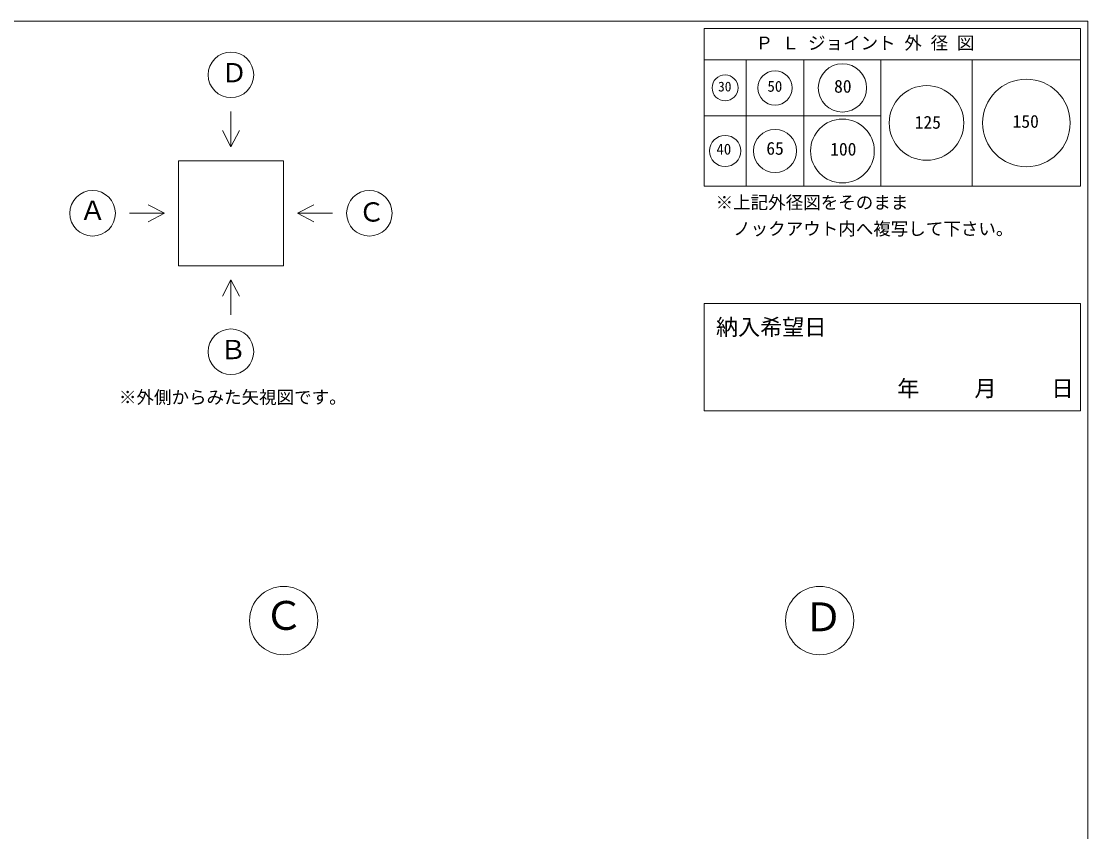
# Model space of a CAD drawing. Units: millimetres, scale not verified. Extents: x -4890 to 18490, y -2313 to 2312.
# Drawn here: x 1846 to 4890, y 0 to 2312 of the extents above; entities that cross this region are included whole.
import ezdxf
from ezdxf.enums import TextEntityAlignment as Align

# ---------------------------------------------------------------- set-up
doc = ezdxf.new("R2010")
doc.units = ezdxf.units.MM
doc.header["$LTSCALE"] = 10
for name, color, linetype, lineweight in [('0-2_waku', 7, 'Continuous', 18), ('0-3_gaikei', 7, 'Continuous', 18), ('0-4_kakure', 7, 'Continuous', 18), ('0-8_hole', 7, 'Continuous', 18), ('0-A_moji', 7, 'Continuous', 18)]:
    doc.layers.add(name, color=color, linetype=linetype, lineweight=lineweight)
doc.layers.add('1-6_文字１', color=7, linetype='Continuous')
doc.styles.add('ＭＳ ゴシック', font='')
doc.styles.get('ＭＳ ゴシック').set_extended_font_data('MS Gothic')

msp = doc.modelspace()

# ---------------------------------------------------------------- linework, layer by layer
at = {"layer": '0-2_waku'}
msp.add_line((4890.24, 2312.43), (4890.24, -1962.57), dxfattribs=at)
at = {"layer": '0-3_gaikei'}
for centre in [(2595.24, 602.43), (4125.24, 602.43)]:
    msp.add_circle(centre, 97.5, dxfattribs=at)
at = {"layer": '0-4_kakure'}
for p, q in [((-1229.76, 2312.43), (4890.24, 2312.43)), ((3795.24, 2292.43), (3795.24, 1842.43)), ((3795.24, 2292.43), (4870.24, 2292.43)), ((3795.24, 2292.43), (4870.24, 2292.43)), ((3795.24, 2292.43), (4870.24, 2292.43)), ((3795.24, 2292.43), (3795.24, 1842.43)), ((3795.24, 2292.43), (4870.24, 2292.43)), ((3795.24, 2292.43), (4870.24, 2292.43)), ((3795.24, 2292.43), (4870.24, 2292.43)), ((4870.24, 2292.43), (4870.24, 1842.43)), ((4870.24, 2292.43), (4870.24, 1842.43)), ((3795.24, 2202.43), (4870.24, 2202.43)), ((3915.24, 2202.43), (3915.24, 1842.43)), ((4080.24, 2202.43), (4080.24, 1842.43)), ((4300.24, 2202.43), (4300.24, 1842.43)), ((4560.24, 2202.43), (4560.24, 1842.43)), ((2444.85, 2054.65), (2444.85, 1954.65)), ((3795.24, 2042.43), (4300.24, 2042.43)), ((2444.85, 1954.65), (2420.72, 2001.02)), ((2444.85, 1954.65), (2468.98, 2001.02)), ((2294.85, 1914.65), (2594.85, 1914.65)), ((2294.85, 1914.65), (2294.85, 1614.65)), ((2594.85, 1914.65), (2594.85, 1614.65)), ((3795.24, 1842.43), (4870.24, 1842.43)), ((3795.24, 1842.43), (4870.24, 1842.43)), ((2254.85, 1764.65), (2208.47, 1788.77)), ((2634.85, 1764.65), (2681.23, 1788.77)), ((2154.85, 1764.65), (2254.85, 1764.65)), ((2254.85, 1764.65), (2208.47, 1740.52)), ((2294.85, 1614.65), (2594.85, 1614.65)), ((2444.85, 1574.65), (2420.72, 1528.27)), ((2444.85, 1574.65), (2468.98, 1528.27)), ((2444.85, 1474.65), (2444.85, 1574.65)), ((3795.24, 1507.13), (3795.24, 1200.43)), ((3795.24, 1507.13), (4870.24, 1507.13)), ((4870.24, 1507.13), (4870.24, 1200.43)), ((3795.24, 1200.43), (4870.24, 1200.43))]:
    msp.add_line(p, q, dxfattribs=at)
msp.add_lwpolyline([(2734.85, 1764.65), (2634.85, 1764.65), (2681.23, 1740.52)], dxfattribs=at)
for centre, radius in [((2444.85, 2159.65), 65), ((3997.74, 2122.43), 49), ((4190.24, 2122.43), 69), ((4715.24, 2022.43), 125), ((4430.24, 2022.43), 106.5), ((4190.24, 1942.43), 91), ((3855.24, 1942.43), 44.5), ((3997.74, 1942.43), 61.5), ((2049.85, 1764.65), 65), ((2839.85, 1764.65), 65), ((2444.85, 1369.65), 65)]:
    msp.add_circle(centre, radius, dxfattribs=at)
at = {"layer": '0-8_hole'}
msp.add_circle((3855.24, 2122.43), 37, dxfattribs=at)

# ---------------------------------------------------------------- texts
at = {"layer": '0-4_kakure', "style": 'ＭＳ ゴシック'}
for s, height, p in [('Ｐ Ｌ ジョイント 外 径 図', 36.66, (3942.17, 2221.25)), ('Ｄ', 54.99, (2416.38, 2121.82)), ('50', 31.16, (3976.15, 2102.08)), ('80', 36.66, (4166.42, 2097.74)), ('125', 36.66, (4396.52, 1995)), ('150', 36.66, (4676.06, 1997.66)), ('40', 31.16, (3830.52, 1922.83)), ('65', 36.66, (3972.96, 1920.7)), ('100', 36.66, (4155.3, 1918.25)), ('Ａ', 54.99, (2012.69, 1729.3)), ('Ｃ', 54.99, (2808.65, 1724.34)), ('※上記外径図をそのまま', 36.66, (3828.2, 1766.23)), ('\u3000ノックアウト内へ複写して下さい。', 36.66, (3828.2, 1691.23)), ('納入希望日', 46.19, (3829.28, 1402.86)), ('Ｂ', 54.99, (2413.65, 1331.82)), ('\u3000\u3000\u3000年     月     日', 46.19, (4157.76, 1227.88)), ('※外側からみた矢視図です。', 36.66, (2125.06, 1210.28))]:
    msp.add_text(s, height=height, dxfattribs=at).set_placement(p, align=Align.BOTTOM_LEFT)
at = {"layer": '0-A_moji', "style": 'ＭＳ ゴシック'}
for s, p in [('Ｃ', (2538.97, 551.04)), ('Ｄ', (4079.21, 546.92))]:
    msp.add_text(s, height=82.48, dxfattribs=at).set_placement(p, align=Align.BOTTOM_LEFT)
at = {"layer": '1-6_文字１', "style": 'ＭＳ ゴシック'}
msp.add_text('30', height=28.04, dxfattribs=at).set_placement((3835.19, 2103.89), align=Align.BOTTOM_LEFT)

doc.saveas('drawing.dxf')
